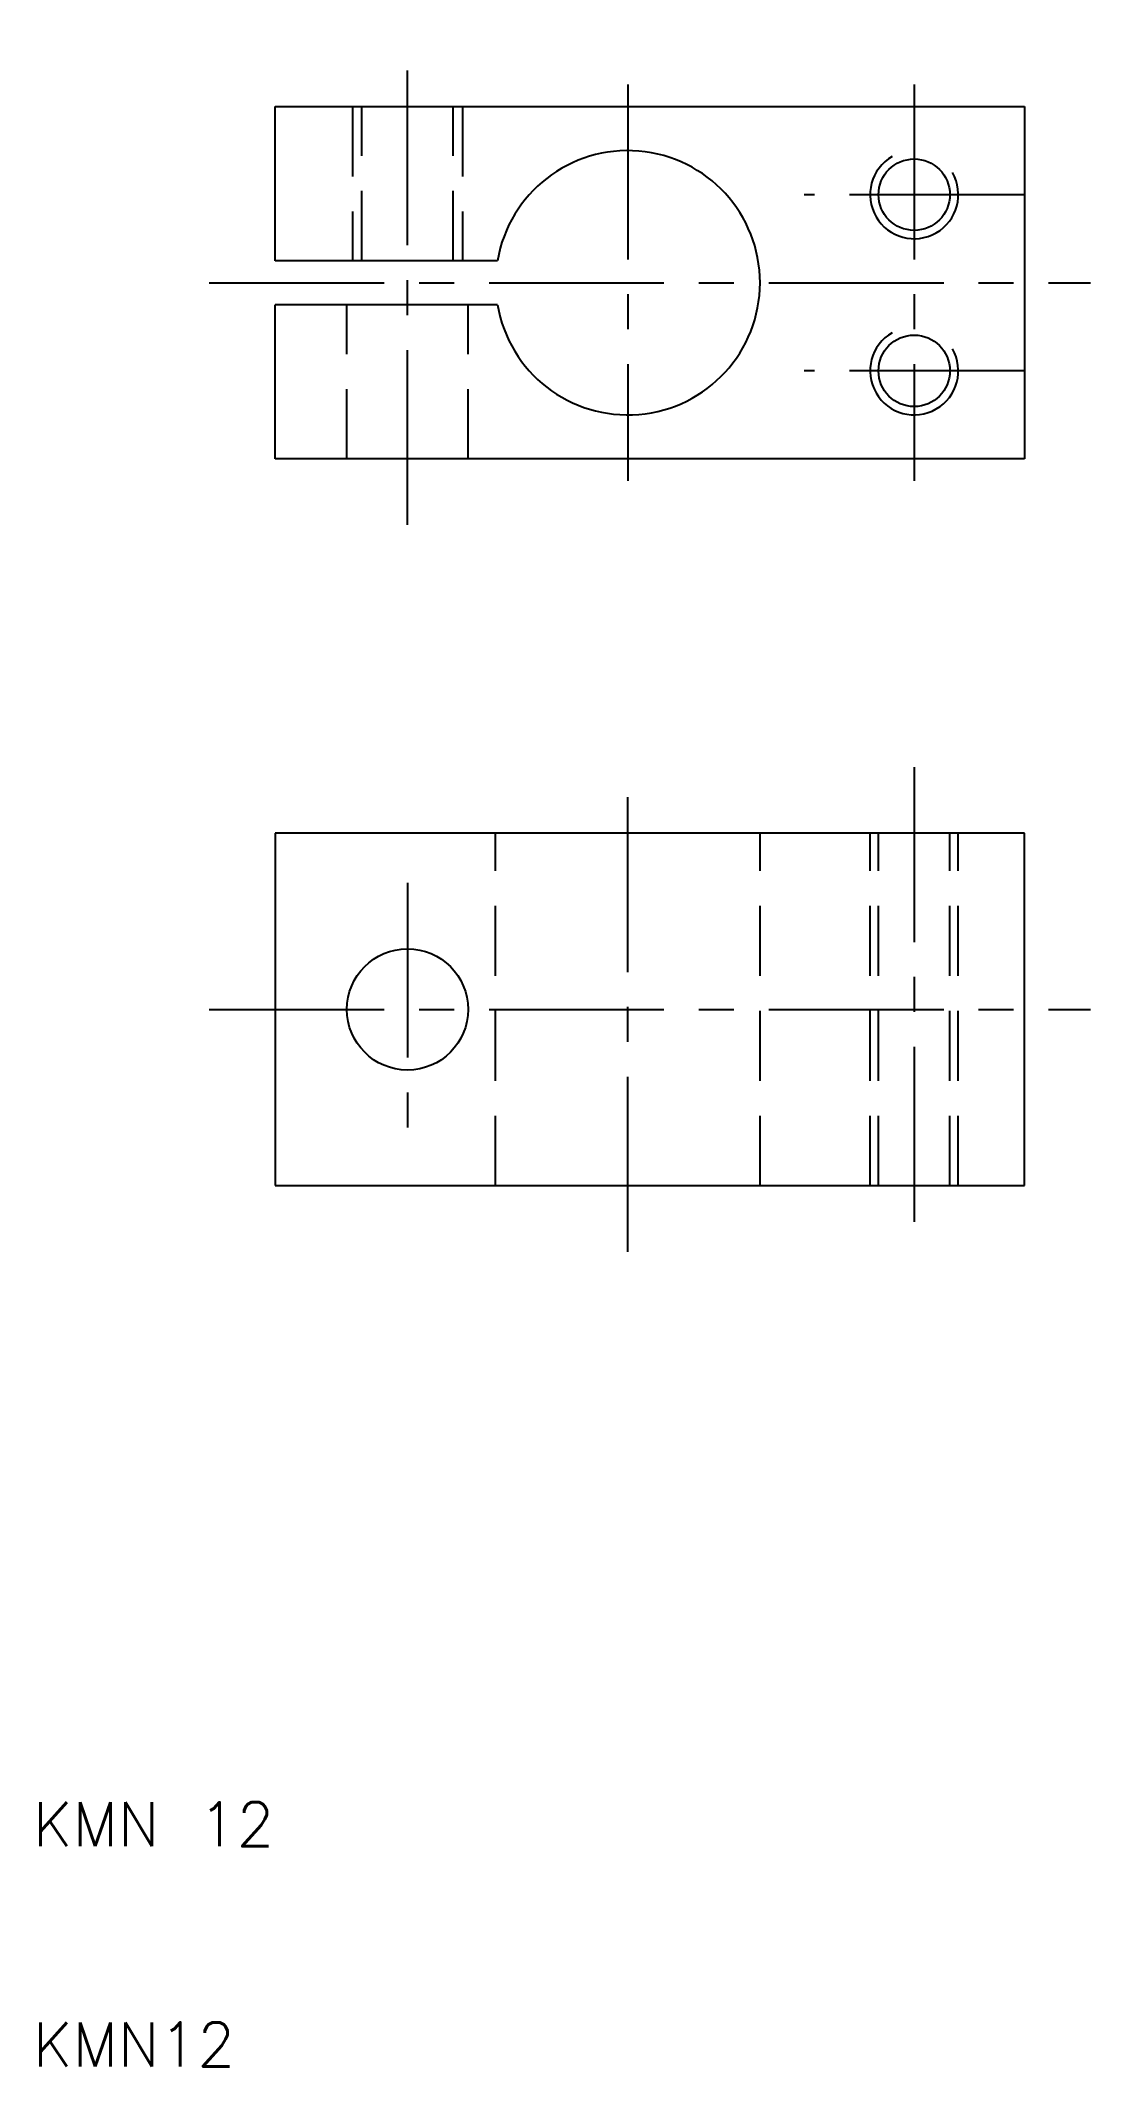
# Model space of a CAD drawing. Extents: x 10.3 to 58, y 10 to 102.
import ezdxf

# ---------------------------------------------------------------- set-up
doc = ezdxf.new("R2010")
doc.units = 0
doc.header["$LTSCALE"] = 0.25
doc.linetypes.add('CENTER', pattern=[50.8, 31.75, -6.35, 6.35, -6.35])
doc.linetypes.add('DASHED', pattern=[19.05, 12.7, -6.35])
doc.layers.get('0').update_dxf_attribs({"linetype": 'CONTINUOUS'})
doc.layers.add('CENTER', color=1, linetype='CENTER')
doc.styles.get("Standard").update_dxf_attribs({"font": 'txt.shx', "bigfont": 'extfont.shx'})

msp = doc.modelspace()

# ---------------------------------------------------------------- linework, layer by layer
for p, q in [((21, 99), (55, 99)), ((21, 92), (21, 99)), ((55, 99), (55, 83)), ((31.084, 92), (21, 92)), ((31.084, 90), (21, 90)), ((21, 83), (21, 90)), ((55, 83), (21, 83)), ((21, 66), (21, 50)), ((55, 66), (21, 66)), ((55, 50), (55, 66)), ((21, 50), (55, 50))]:
    msp.add_line(p, q)
at = {"color": 3, "linetype": 'DASHED'}
for p, q in [((24.5, 99), (24.5, 92)), ((24.933, 92), (24.933, 99)), ((29.067, 92), (29.067, 99)), ((29.5, 99), (29.5, 92)), ((24.25, 83), (24.25, 90)), ((29.75, 83), (29.75, 90)), ((31, 50), (31, 66)), ((43, 50), (43, 66)), ((48, 50), (48, 66)), ((48.379, 50), (48.379, 66)), ((51.621, 50), (51.621, 66)), ((52, 50), (52, 66))]:
    msp.add_line(p, q, dxfattribs=at)
for centre, radius in [((50, 95), 1.621), ((50, 87), 1.621), ((27, 58), 2.75)]:
    msp.add_circle(centre, radius)
msp.add_arc((37, 91), 6, 189.59407, 170.40593)
at = {"color": 3}
for centre in [(50, 95), (50, 87)]:
    msp.add_arc(centre, 2, 120, 30, dxfattribs=at)
at = {"layer": 'CENTER', "color": 1, "linetype": 'CENTER'}
for p, q in [((27, 80), (27, 102)), ((37, 100), (37, 82)), ((50, 100), (50, 82)), ((55, 95), (45, 95)), ((18, 91), (58, 91)), ((55, 87), (45, 87)), ((37, 47), (37, 69)), ((50, 69), (50, 47)), ((27, 63.75), (27, 52.25)), ((18, 58), (58, 58))]:
    msp.add_line(p, q, dxfattribs=at)

# ---------------------------------------------------------------- texts
for s, p in [('KMN 12', (10, 20)), ('KMN12', (10, 10))]:
    msp.add_text(s, height=2).set_placement(p)

doc.saveas('drawing.dxf')
